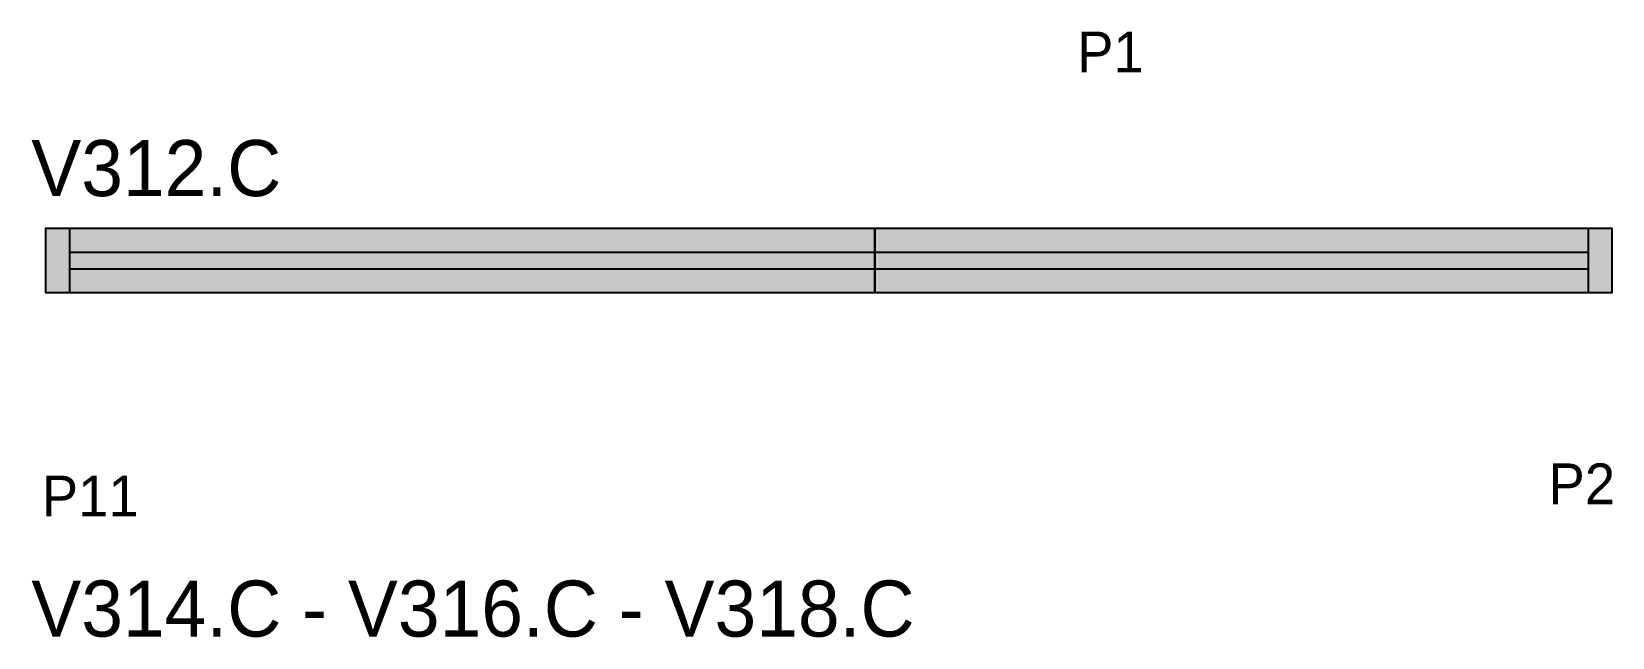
# Model space of a CAD drawing. Header units: metres. Extents: x 3975 to 4441, y 424 to 602.
import ezdxf

# ---------------------------------------------------------------- set-up
doc = ezdxf.new("R2010")
doc.units = ezdxf.units.M
for name, color, linetype in [('5', 7, 'Continuous'), ('NOMENCLATURA', 7, 'Continuous'), ('Painéis', 7, 'Continuous'), ('REAPROVEITAMENTO', 7, 'Continuous'), ('SARR_2.2x7', 7, 'Continuous')]:
    doc.layers.add(name, color=color, linetype=linetype)

msp = doc.modelspace()

# ---------------------------------------------------------------- hatches: boundary and pattern name
at = {"layer": 'REAPROVEITAMENTO'}
h = msp.add_hatch(color=7, dxfattribs=at)
h.dxf.hatch_style = 1
h.paths.add_polyline_path([(4440.39, 525.5), (4440.39, 544.5), (4440.39, 544.5), (3979.39, 544.5), (3979.39, 544.5), (3979.39, 525.5), (3979.39, 525.5), (4440.39, 525.5)])

# ---------------------------------------------------------------- linework, layer by layer
at = {"layer": 'Painéis', "color": 7, "lineweight": 25}
for points in [[(4223.39, 525.5), (3979.39, 525.5), (3979.39, 544.5), (4223.39, 544.5)], [(4223.39, 544.5), (4440.39, 544.5), (4440.39, 525.5), (4223.39, 525.5)]]:
    msp.add_lwpolyline(points, close=True, dxfattribs=at)
at = {"layer": 'SARR_2.2x7', "color": 7, "lineweight": 25}
for p, q in [((3986.39, 544.5), (3986.39, 525.5)), ((4433.39, 544.5), (4433.39, 525.5)), ((3986.39, 537.5), (4223.39, 537.5)), ((4223.39, 537.5), (4433.39, 537.5)), ((4223.39, 532.5), (3986.39, 532.5)), ((4433.39, 532.5), (4223.39, 532.5))]:
    msp.add_line(p, q, dxfattribs=at)

# ---------------------------------------------------------------- texts
at = {"layer": '5', "color": 7, "lineweight": 25}
for s, p in [('P1', (4282.96, 590.4)), ('P2', (4421.69, 463.29)), ('P11', (3978.18, 459.68))]:
    msp.add_text(s, height=12, dxfattribs=at).set_placement(p)
at = {"layer": 'NOMENCLATURA', "color": 7, "lineweight": 25}
for s, p in [('V312.C', (3975.11, 553.97)), ('V314.C - V316.C - V318.C', (3975.11, 424.31))]:
    msp.add_text(s, height=16.5, dxfattribs=at).set_placement(p)

doc.saveas('drawing.dxf')
